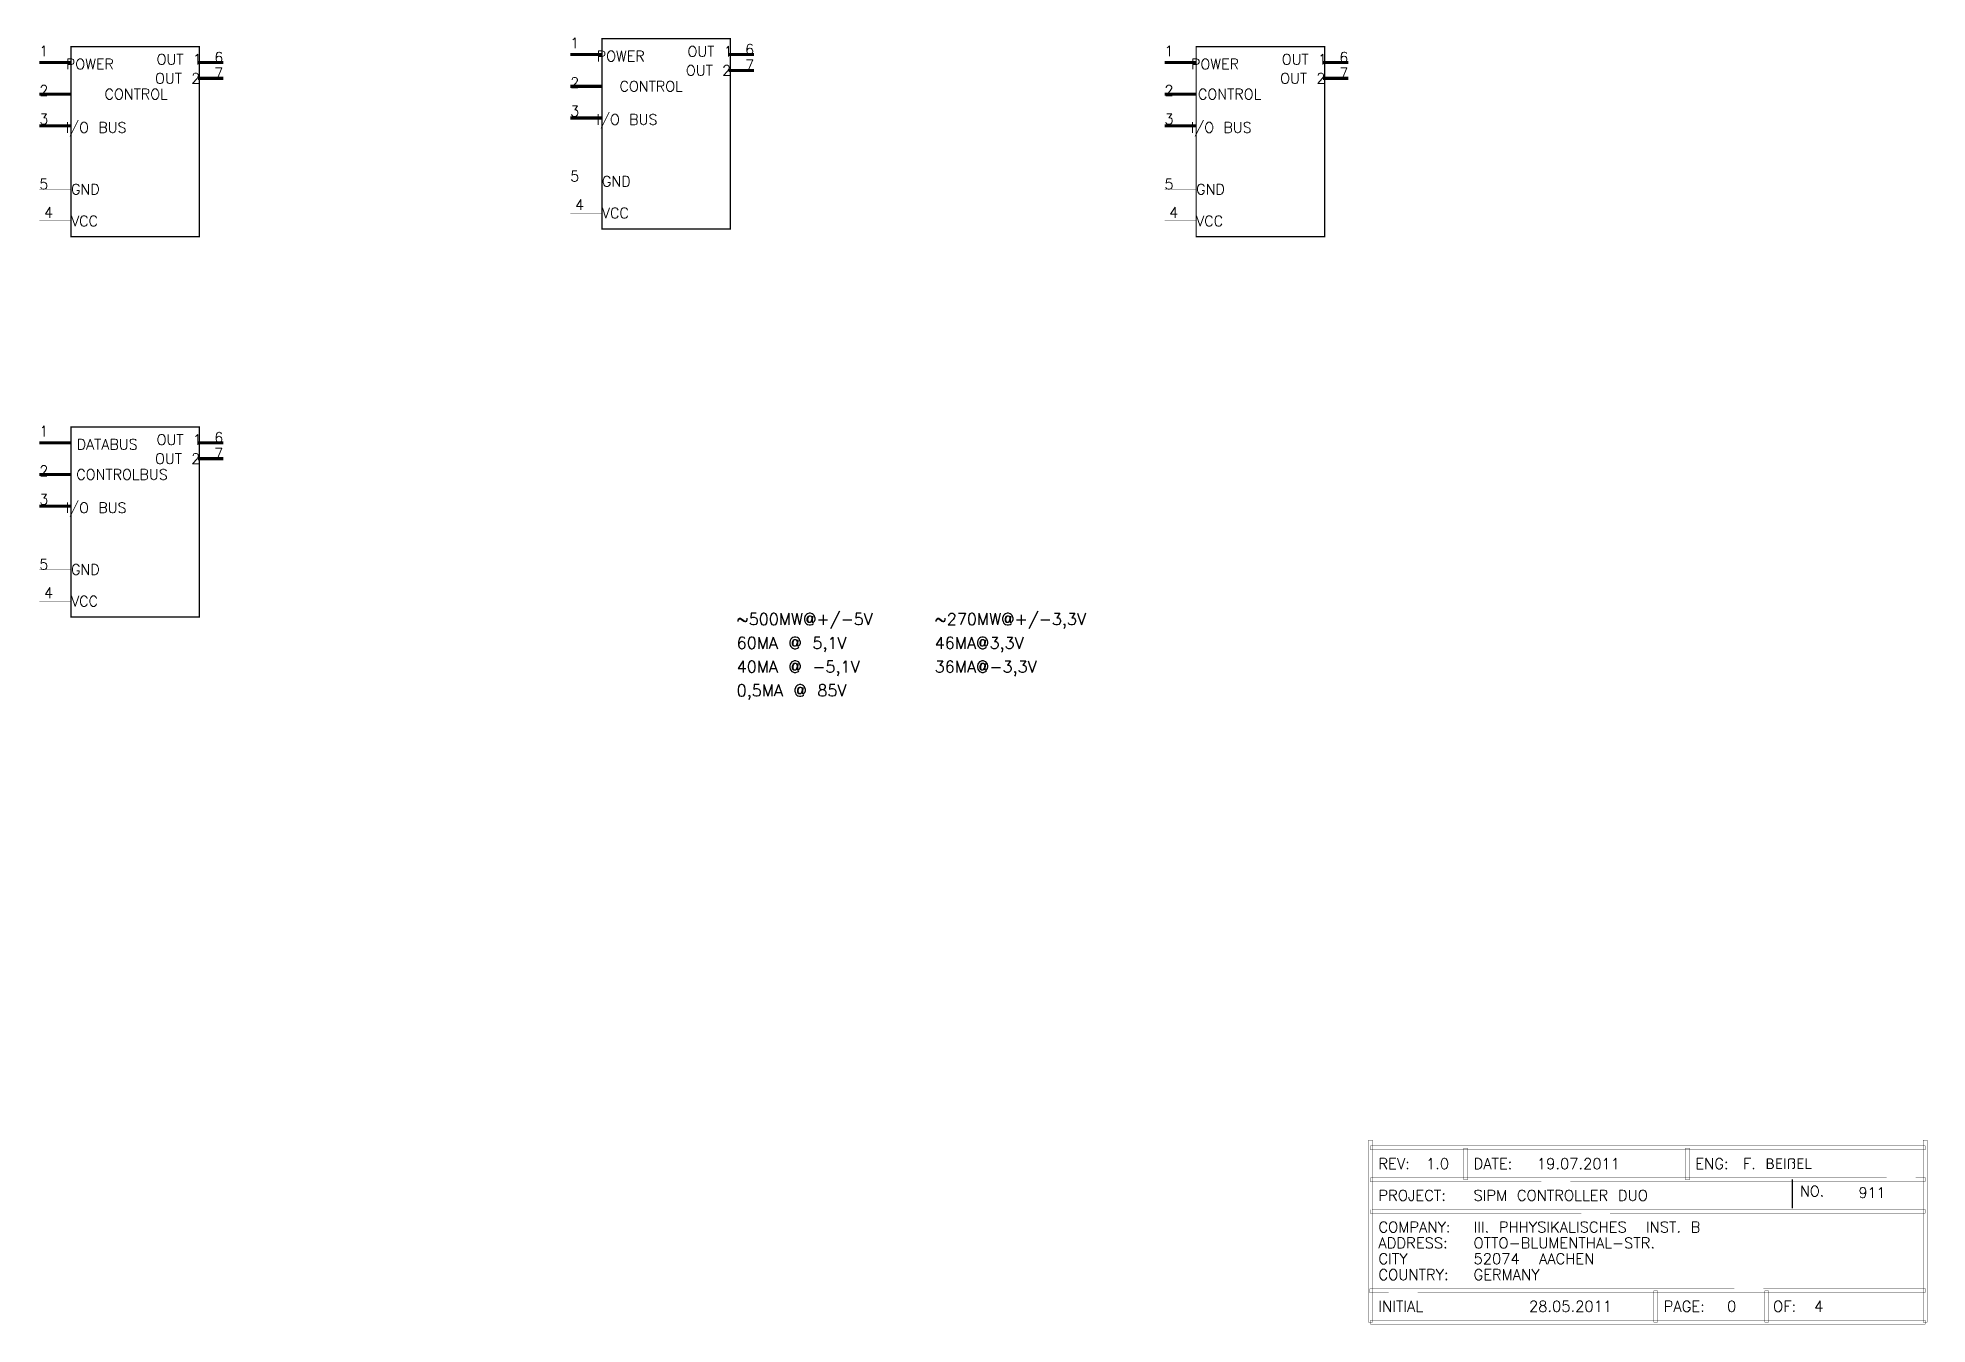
# Model space of a CAD drawing. Extents: x -2155 to 3806, y -2556 to 1503.
import ezdxf
from ezdxf.enums import TextEntityAlignment as Align

# ---------------------------------------------------------------- set-up
doc = ezdxf.new("R2010")
doc.units = 0
doc.layers.get('0').update_dxf_attribs({"linetype": 'CONTINUOUS'})
doc.styles.get("Standard").update_dxf_attribs({"font": 'TXT', "bigfont": ' '})

msp = doc.modelspace()

# ---------------------------------------------------------------- linework, layer by layer
at = {"color": 136}
msp.add_line((3380, -2100), (3380, -2190), dxfattribs=at)
at = {"color": 1, "const_width": 4}
for points in [[(-375, 1500), (-375, 900), (30, 900), (30, 1500), (-375, 1500)], [(-2050, 1475), (-2050, 875), (-1645, 875), (-1645, 1475), (-2050, 1475)], [(1500, 1475), (1500, 875), (1905, 875), (1905, 1475), (1500, 1475)], [(-2050, 275), (-2050, -325), (-1645, -325), (-1645, 275), (-2050, 275)]]:
    msp.add_lwpolyline(points, close=True, dxfattribs=at)
at = {"color": 136}
for points, const_width in [([(-375, 1450), (-475, 1450)], 10), ([(25, 1450), (105, 1450)], 10), ([(-2050, 1425), (-2150, 1425)], 10), ([(-1650, 1425), (-1570, 1425)], 10), ([(-1650, 1375), (-1570, 1375)], 10), ([(25, 1400), (105, 1400)], 10), ([(1500, 1425), (1400, 1425)], 10), ([(1900, 1425), (1980, 1425)], 10), ([(1900, 1375), (1980, 1375)], 10), ([(-2050, 1325), (-2150, 1325)], 10), ([(-375, 1350), (-475, 1350)], 10), ([(1500, 1325), (1400, 1325)], 10), ([(-375, 1250), (-475, 1250)], 10), ([(-2050, 1225), (-2150, 1225)], 10), ([(1500, 1225), (1400, 1225)], 10), ([(-2050, 1025), (-2150, 1025)], 1), ([(-375, 1050), (-475, 1050)], 1), ([(1500, 1025), (1400, 1025)], 1), ([(-2050, 925), (-2150, 925)], 1), ([(-375, 950), (-475, 950)], 1), ([(1500, 925), (1400, 925)], 1), ([(-2050, 225), (-2150, 225)], 10), ([(-1650, 225), (-1570, 225)], 10), ([(-1650, 175), (-1570, 175)], 10), ([(-2050, 125), (-2150, 125)], 10), ([(-2050, 25), (-2150, 25)], 10), ([(-2050, -175), (-2150, -175)], 1), ([(-2050, -275), (-2150, -275)], 1)]:
    msp.add_lwpolyline(points, dxfattribs=dict(at, const_width=const_width))
at = {"color": 136, "const_width": 1}
for points in [[(2044, -1976), (2056, -1976), (2056, -2550), (2044, -2550), (2044, -1976)], [(3800, -2006), (3800, -1994), (2050, -1994), (2050, -2006), (3800, -2006)], [(2344, -2001), (2356, -2001), (2356, -2101), (2344, -2101), (2344, -2001)], [(3044, -2001), (3056, -2001), (3056, -2101), (3044, -2101), (3044, -2001)], [(3794, -2550), (3806, -2550), (3806, -1976), (3794, -1976), (3794, -2550)], [(2050, -2095), (2050, -2107), (3800, -2106), (3800, -2094), (2050, -2095)], [(2050, -2195), (2050, -2207), (3800, -2206), (3800, -2194), (2050, -2195)], [(2048, -2445), (2048, -2457), (3800, -2456), (3800, -2444), (2048, -2445)], [(2944, -2451), (2956, -2451), (2956, -2550), (2944, -2550), (2944, -2451)], [(3294, -2451), (3306, -2451), (3306, -2550), (3294, -2550), (3294, -2451)], [(2050, -2556), (2050, -2544), (3800, -2544), (3800, -2556), (2050, -2556)]]:
    msp.add_lwpolyline(points, close=True, dxfattribs=at)

# ---------------------------------------------------------------- texts
at = {"color": 136}
for s, p in [('1', (-475, 1470)), ('1', (-2150, 1445)), ('1', (1400, 1445)), ('2', (-475, 1345)), ('2', (-2150, 1320)), ('2', (1400, 1320)), ('3', (-2150, 1230)), ('3', (-475, 1255)), ('3', (1400, 1230)), ('5', (-475, 1050)), ('5', (-2150, 1025)), ('5', (1400, 1025)), ('4', (-2135, 935)), ('4', (-460, 960)), ('4', (1415, 935)), ('1', (-2150, 245)), ('2', (-2150, 120)), ('3', (-2150, 30)), ('5', (-2150, -175)), ('4', (-2135, -265))]:
    msp.add_text(s, height=33, dxfattribs=at).set_placement(p)
at = {"color": 96}
for s, p in [('POWER', (-1915, 1420)), ('POWER', (-240, 1445)), ('POWER', (1635, 1420)), ('CONTROL', (-1745, 1325)), ('CONTROL', (-120, 1350)), ('CONTROL', (1705, 1325)), ('I/O BUS', (-200, 1245)), ('I/O BUS', (-1875, 1220)), ('I/O BUS', (1675, 1220)), ('DATABUS', (-1840, 220)), ('CONTROLBUS', (-1745, 125)), ('I/O BUS', (-1875, 20))]:
    msp.add_text(s, height=33, dxfattribs=at).set_placement(p, align=Align.MIDDLE_RIGHT)
for s, p in [('OUT 1', (-1780, 1435)), ('OUT 1', (-105, 1460)), ('OUT 1', (1770, 1435)), ('OUT 2', (-1785, 1375)), ('OUT 2', (-110, 1400)), ('OUT 2', (1765, 1375)), ('GND', (-2050, 1025)), ('GND', (-375, 1050)), ('GND', (1500, 1025)), ('VCC', (-375, 950)), ('VCC', (-2050, 925)), ('VCC', (1500, 925)), ('OUT 1', (-1780, 235)), ('OUT 2', (-1785, 175)), ('GND', (-2050, -175)), ('VCC', (-2050, -275))]:
    msp.add_text(s, height=33, dxfattribs=at).set_placement(p, align=Align.MIDDLE_LEFT)
at = {"color": 136}
for s, p in [('6', (-1570, 1425)), ('7', (105, 1400)), ('6', (105, 1450)), ('6', (1980, 1425)), ('7', (-1570, 1375)), ('7', (1980, 1375)), ('6', (-1570, 225)), ('7', (-1570, 175))]:
    msp.add_text(s, height=33, dxfattribs=at).set_placement(p, align=Align.RIGHT)
at = {"color": 7}
for s, p in [('~500MW@+/-5V', (50, -350)), ('~270MW@+/-3,3V', (675, -350)), ('60MA @ 5,1V', (50, -425)), ('46MA@3,3V', (675, -425)), ('40MA @ -5,1V', (50, -500)), ('36MA@-3,3V', (675, -500)), ('0,5MA @ 85V', (50, -575))]:
    msp.add_text(s, height=37, dxfattribs=at).set_placement(p)
at = {"color": 136}
for s, p in [('REV:', (2075, -2050)), ('1.0', (2225, -2050)), ('DATE:', (2375, -2050)), ('19.07.2011', (2575, -2050)), ('ENG:', (3075, -2050)), ('F. BEIßEL', (3225, -2050)), ('PROJECT:', (2075, -2150)), ('SIPM CONTROLLER DUO', (2375, -2150)), ('COMPANY:', (2075, -2250)), ('III. PHHYSIKALISCHES  INST. B', (2375, -2250)), ('ADDRESS:', (2075, -2300)), ('OTTO-BLUMENTHAL-STR.', (2375, -2300)), ('CITY', (2075, -2350)), ('COUNTRY:', (2075, -2400)), ('52074  AACHEN', (2375, -2350)), ('GERMANY', (2375, -2400)), ('INITIAL', (2075, -2500)), ('28.05.2011', (2550, -2500)), ('PAGE:', (2975, -2500)), ('0', (3175, -2500)), ('OF:', (3320, -2500)), ('4', (3450, -2500))]:
    msp.add_text(s, height=34, dxfattribs=at).set_placement(p, align=Align.MIDDLE_LEFT)
for s, p in [('NO.', (3405, -2120)), ('911', (3590, -2125))]:
    msp.add_text(s, height=33, dxfattribs=at).set_placement(p, align=Align.TOP_LEFT)

doc.saveas('drawing.dxf')
